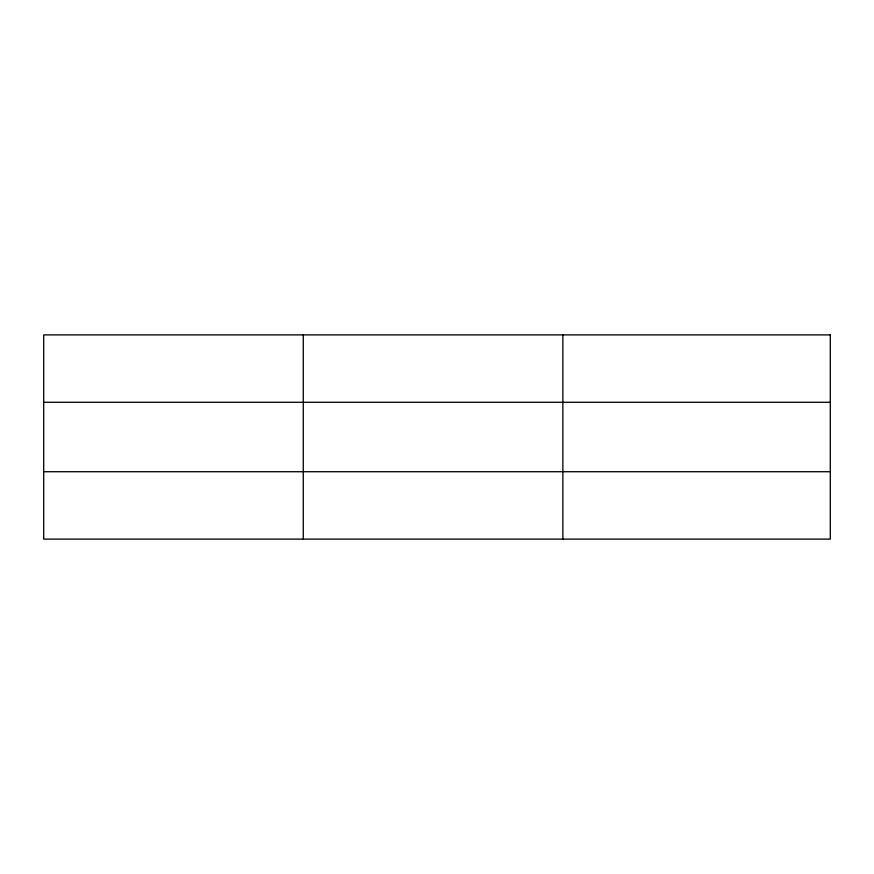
<?xml version="1.0" encoding="UTF-8"?>
<svg xmlns="http://www.w3.org/2000/svg" width="874" height="874" viewBox="0 0 874 874"><rect width="100%" height="100%" fill="white"/><g stroke="black" fill="none" stroke-linecap="round" stroke-linejoin="round"><path stroke-width="1.31" d="M303.278 539.105L303.278 334.895M562.856 539.105L562.856 334.895M43.7 402.28L830.3 402.28M43.7 471.72L830.3 471.72M830.3 334.895L830.3 539.105L43.7 539.105L43.7 334.895L830.3 334.895"/></g></svg>
